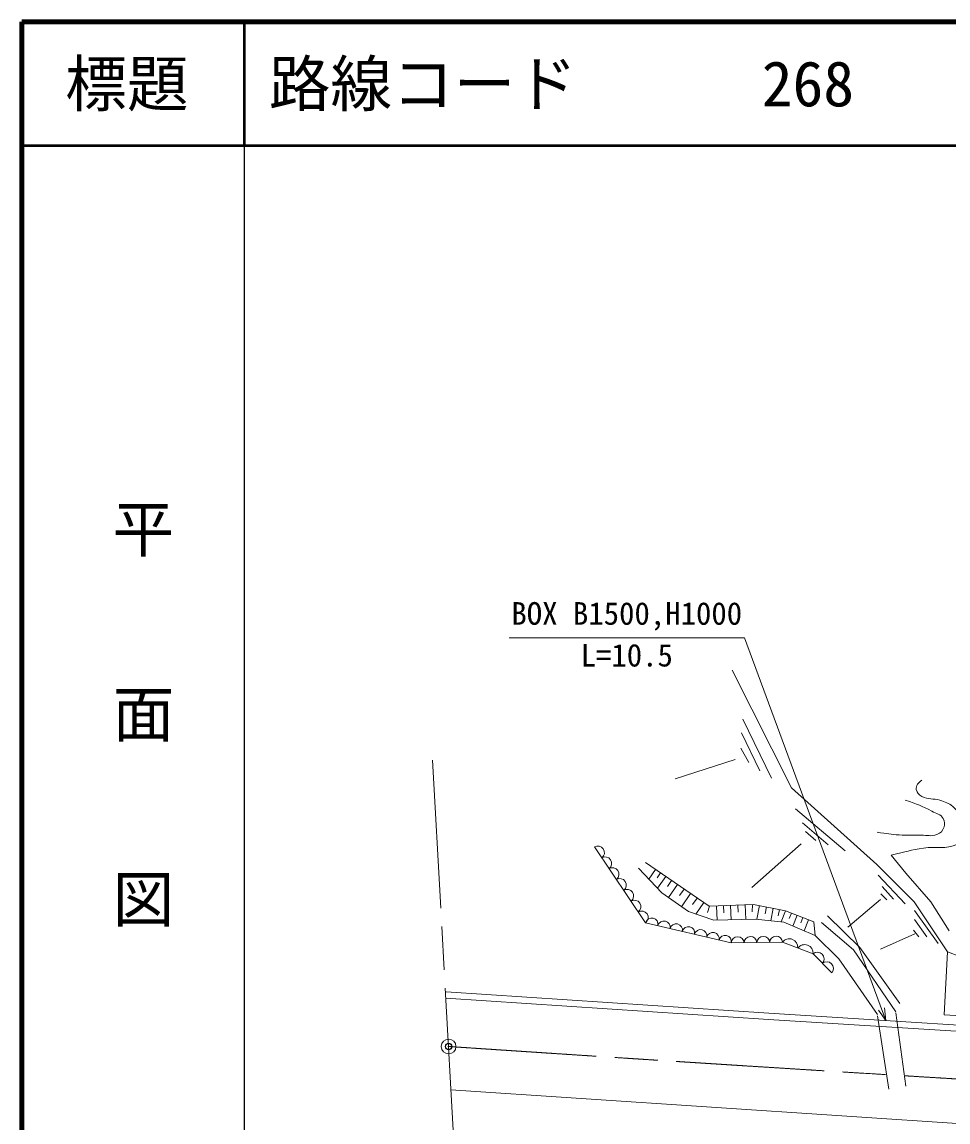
# Model space of a CAD drawing. Units: millimetres, scale not verified. Extents: x 40000 to 680000, y 20000 to 380000.
# Drawn here: x 40000 to 115061, y 290873 to 380000 of the extents above; entities that cross this region are included whole.
import ezdxf
from ezdxf.enums import TextEntityAlignment as Align

# ---------------------------------------------------------------- set-up
doc = ezdxf.new("R2010")
doc.units = ezdxf.units.MM
doc.header["$LTSCALE"] = 1000
doc.header["$PDMODE"] = 32
doc.header["$PDSIZE"] = 500
doc.linetypes.add('CHAIN', pattern=[18.5, 12, -1.5, 3.5, -1.5])
doc.linetypes.add('DASHED', pattern=[7.5, 6, -1.5])
for name, color, linetype, lineweight in [('M-BGD', 7, 'Continuous', 13), ('M-BGD-OTRS1', 7, 'DASHED', 13), ('M-BMK', 2, 'CHAIN', 13), ('M-BMK-SRVR', 3, 'Continuous', 13), ('M-STR-HTXT', 7, 'Continuous', 13), ('M-TTL', 2, 'Continuous', 140), ('M-TTL-BAND', 7, 'Continuous', 25), ('M-TTL-LINE', 7, 'Continuous', 50), ('M-TTL-TXT', 7, 'Continuous', 13)]:
    doc.layers.add(name, color=color, linetype=linetype, lineweight=lineweight)
doc.layers.add('M-OTRS', color=6, linetype='Continuous')
doc.styles.add('@ＭＳ ゴシック', font='')
doc.styles.add('ＭＳ ゴシック', font='')
doc.styles.get('@ＭＳ ゴシック').set_extended_font_data('@MS Gothic')
doc.styles.get('ＭＳ ゴシック').set_extended_font_data('MS Gothic')

msp = doc.modelspace()

# ---------------------------------------------------------------- linework, layer by layer
at = {"layer": 'M-BGD'}
for p, q in [((102367, 317944), (97556, 327478)), ((98443, 323505), (100745, 318731)), ((98322, 322414), (99800, 319313)), ((98274, 321154), (98904, 319991)), ((97813, 320234), (92943, 318683)), ((109291, 311729), (102367, 317944)), ((102696, 316248), (106718, 312831)), ((103253, 315109), (105337, 313340)), ((103520, 314406), (104344, 313679)), ((103156, 313412), (99158, 309875)), ((111642, 311028), (110455, 312482)), ((89966, 311449), (91856, 309446)), ((95697, 308348), (90532, 311902)), ((91356, 311335), (90815, 310549)), ((112308, 308724), (109291, 311729)), ((91768, 311051), (91497, 310659)), ((92180, 310768), (91517, 309806)), ((92661, 310437), (92330, 309956)), ((109393, 310868), (111590, 308552)), ((113678, 308702), (111642, 311028)), ((91856, 309446), (94021, 307928)), ((93142, 310106), (92417, 309053)), ((93668, 309743), (93306, 309217)), ((94195, 309381), (93464, 308319)), ((109629, 309371), (110093, 308875)), ((109726, 309952), (110653, 308929)), ((94726, 309016), (94361, 308484)), ((95258, 308650), (94619, 307722)), ((99283, 308509), (95697, 308348)), ((96864, 308400), (96890, 307825)), ((97440, 308426), (97492, 307257)), ((98024, 308452), (98050, 307868)), ((98609, 308479), (98662, 307291)), ((99203, 308506), (99181, 307901)), ((101884, 307992), (99283, 308509)), ((99787, 308409), (99567, 307303)), ((109597, 308908), (106948, 306646)), ((115025, 304653), (112308, 308724)), ((115154, 306353), (113678, 308702)), ((94021, 307928), (96089, 307217)), ((95727, 308349), (95579, 307860)), ((96289, 308374), (96341, 307224)), ((100340, 308299), (100230, 307746)), ((100893, 308189), (100693, 307183)), ((101396, 308089), (101296, 307586)), ((101899, 307987), (101548, 307092)), ((104194, 307088), (101884, 307992)), ((102364, 307804), (102189, 307357)), ((102830, 307622), (102489, 306751)), ((107918, 305000), (105302, 307569)), ((112341, 308023), (114258, 305331)), ((96089, 307217), (99465, 307314)), ((99465, 307314), (101743, 307071)), ((101743, 307071), (104283, 305979)), ((103295, 307440), (103125, 307004)), ((103761, 307257), (103408, 306355)), ((104283, 305979), (104194, 307088)), ((107410, 304831), (104817, 307036)), ((112341, 307269), (113342, 305880)), ((106222, 304089), (104283, 305979)), ((112373, 306106), (109594, 304868)), ((112255, 306419), (112707, 305880)), ((110830, 299789), (107410, 304831)), ((111165, 300469), (107918, 305000)), ((109338, 299593), (106222, 304089)), ((115025, 304653), (114763, 299564)), ((124642, 301003), (115025, 304653)), ((114763, 299564), (138526, 297926)), ((74773, 293480), (136589, 289384))]:
    msp.add_line(p, q, dxfattribs=at)
for points in [[(105648, 302967), (104121, 304493), (101650, 305438), (97492, 305379), (90550, 307014), (86411, 313157)], [(74392, 301414), (100539, 299689), (127036, 298016), (149357, 296530), (162121, 296060), (169712, 296084), (180745, 296470), (205512, 300599), (220089, 304697), (227020, 306904), (236538, 309670)], [(74360, 300915), (100507, 299190), (127003, 297517), (149331, 296031), (162113, 295560), (169721, 295584), (180795, 295972), (205621, 300111), (220233, 304218), (227166, 306426), (236798, 309225)]]:
    msp.add_lwpolyline(points, dxfattribs=at)
for centre, radius, start, end in [((86682, 312701), 530, 307.20872, 120.73677), ((87273, 311824), 530, 307.20872, 120.73677), ((87864, 310946), 530, 307.20872, 120.73677), ((88455, 310069), 530, 307.20872, 120.73677), ((89047, 309191), 530, 307.20872, 120.73677), ((89638, 308314), 530, 307.20872, 120.73677), ((90229, 307436), 530, 307.20872, 120.73677), ((91043, 306888), 510, 347.81558, 165.66994), ((92035, 306655), 510, 347.81558, 165.66994), ((93027, 306421), 510, 347.81558, 165.66994), ((94019, 306187), 510, 347.81558, 165.66994), ((95010, 305954), 510, 347.81558, 165.66994), ((96002, 305720), 510, 347.81558, 165.66994), ((96994, 305486), 510, 347.81558, 165.66994), ((98012, 305366), 520, 3.04585, 178.59883), ((99051, 305381), 520, 3.04585, 178.59883), ((100091, 305396), 520, 3.04585, 178.59883), ((101130, 305411), 520, 3.04585, 178.59883), ((102201, 305027), 688, 354.90911, 143.24189), ((103437, 304554), 688, 354.90911, 143.24189), ((104474, 304083), 541, 319.37582, 130.62418), ((105237, 303319), 541, 319.37582, 130.62418)]:
    msp.add_arc(centre, radius, start, end, dxfattribs=at)
for points, knots in [([(112926, 318564), (112699, 318361), (112431, 318147), (112490, 317813), (112539, 317535), (112703, 317391), (112951, 317255), (113460, 316976), (113850, 317114), (114404, 316940), (114837, 316805), (115101, 316724), (115446, 316432), (115878, 316067), (115960, 315708), (116198, 315196), (116399, 314761), (116664, 314505), (116585, 314033), (116521, 313649), (116186, 313544), (115834, 313378), (114851, 312917), (114142, 313245), (113072, 313063), (112039, 312889), (111680, 312798), (110455, 312482)], [0, 0, 0, 0, 1, 1, 1, 2, 2, 2, 3, 3, 3, 4, 4, 4, 5, 5, 5, 6, 6, 6, 7, 7, 7, 8, 8, 8, 9, 9, 9, 9]), ([(111590, 316957), (112605, 316592), (112949, 316507), (113738, 316052), (114114, 315835), (114468, 315836), (114675, 315454), (114802, 315220), (114825, 315028), (114740, 314776), (114634, 314463), (114467, 314279), (114158, 314162), (113691, 313986), (113381, 314119), (112882, 314113), (112188, 314105), (111798, 314084), (111105, 314130), (110401, 314176), (110151, 314218), (109312, 314356)], [0, 0, 0, 0, 1, 1, 1, 2, 2, 2, 3, 3, 3, 4, 4, 4, 5, 5, 5, 6, 6, 6, 7, 7, 7, 7])]:
    msp.add_open_spline(points, degree=3, knots=knots, dxfattribs=at)
at = {"layer": 'M-BGD-OTRS1'}
for p, q in [((110262, 293537), (109338, 299593)), ((111655, 293778), (110830, 299789))]:
    msp.add_line(p, q, dxfattribs=at)
at = {"layer": 'M-BMK'}
msp.add_line((73284, 320188), (76879, 255780), dxfattribs=at)
msp.add_open_spline([(74579, 296990), (85196, 296285), (87865, 296109), (96382, 295565), (105771, 294966), (111031, 294648), (120422, 294075), (137065, 293060), (146365, 291975), (163033, 291503), (166870, 291394), (169032, 291092), (172860, 291373), (182123, 292053), (187385, 292177), (196495, 293990), (202177, 295120), (205292, 296075), (210888, 297575), (218196, 299532), (222247, 300786), (229534, 302822), (236063, 304646), (239628, 306046), (246258, 307456), (252100, 308699), (255432, 309210), (261386, 309690), (268447, 310260), (272444, 310414), (279518, 310039), (288699, 309552), (293802, 308722), (302950, 307806)], degree=3, knots=[0, 0, 0, 0, 1, 1, 1, 2, 2, 2, 3, 3, 3, 4, 4, 4, 5, 5, 5, 6, 6, 6, 7, 7, 7, 8, 8, 8, 9, 9, 9, 10, 10, 10, 11, 11, 11, 11], dxfattribs=at)
at = {"layer": 'M-BMK-SRVR'}
msp.add_circle((74579, 296990), 600, dxfattribs=at)
at = {"layer": 'M-OTRS'}
msp.add_point((74579, 296990), dxfattribs=at)
at = {"layer": 'M-STR-HTXT'}
for p, q in [((98563, 330111), (79481, 330111)), ((110021, 299090), (98563, 330111)), ((110021, 299090), (109440, 299942)), ((110021, 299090), (109909, 300115))]:
    msp.add_line(p, q, dxfattribs=at)
at = {"layer": 'M-TTL'}
for p, q in [((40000, 380000), (40000, 20000)), ((680000, 380000), (40000, 380000))]:
    msp.add_line(p, q, dxfattribs=at)
at = {"layer": 'M-TTL-BAND'}
msp.add_line((58000, 370000), (58000, 20000), dxfattribs=at)
at = {"layer": 'M-TTL-LINE'}
for p, q in [((58000, 380000), (58000, 370000)), ((40000, 370000), (680000, 370000))]:
    msp.add_line(p, q, dxfattribs=at)

# ---------------------------------------------------------------- texts
at = {"layer": 'M-STR-HTXT', "style": 'ＭＳ ゴシック'}
msp.add_text('BOX B1500,H1000', height=1833, dxfattribs=at).set_placement((89022, 330611), align=Align.BOTTOM_CENTER)
msp.add_text('L=10.5', height=1833, dxfattribs=at).set_placement((89022, 329611), align=Align.TOP_CENTER)
at = {"layer": 'M-TTL-BAND', "style": '@ＭＳ ゴシック'}
msp.add_text('平\u3000\u3000面\u3000\u3000図', height=3666, rotation=270, dxfattribs=at).set_placement((49777, 306475), align=Align.MIDDLE_RIGHT)
at = {"layer": 'M-TTL-TXT', "style": 'ＭＳ ゴシック'}
msp.add_text('標題', height=3666, dxfattribs=at).set_placement((48500, 375000), align=Align.MIDDLE_CENTER)
msp.add_text('路線コード      268', height=3666, dxfattribs=at).set_placement((60000, 375000), align=Align.MIDDLE_LEFT)

doc.saveas('drawing.dxf')
